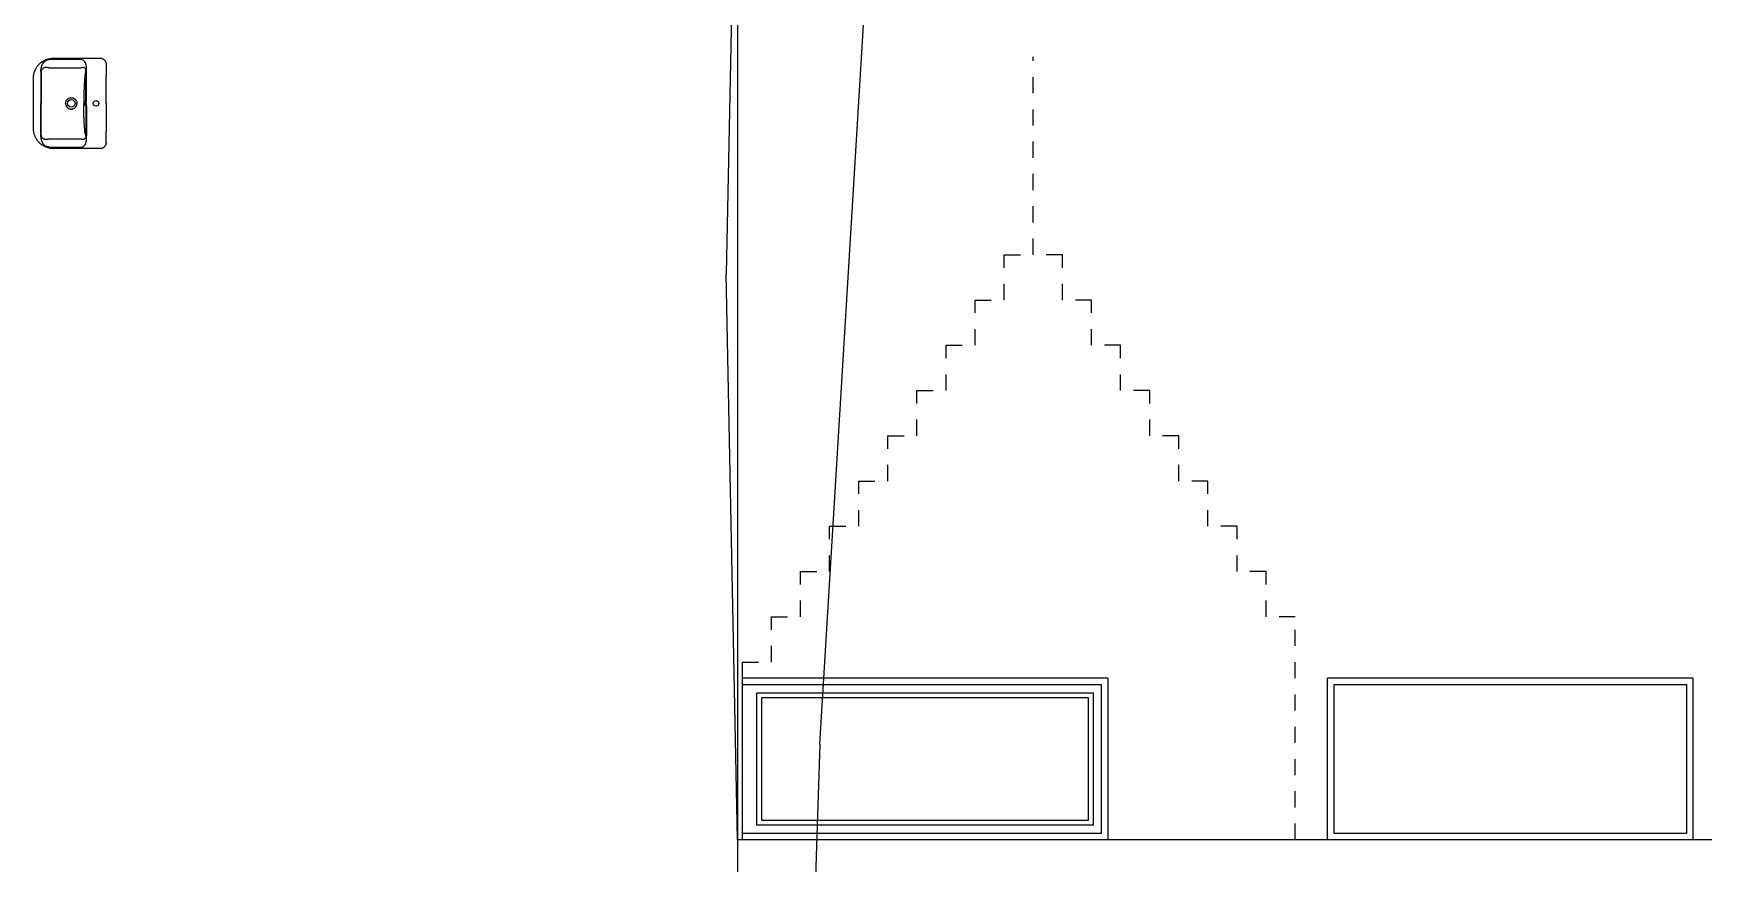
# Model space of a CAD drawing. Header units: millimetres. Extents: x 1778 to 2471, y 1406 to 1876.
# Drawn here: x 1854.69 to 1865.02, y 1680.18 to 1685.31 of the extents above; entities that cross this region are included whole.
import ezdxf

# ---------------------------------------------------------------- set-up
doc = ezdxf.new("R2010")
doc.units = ezdxf.units.MM
doc.linetypes.add('DASHED', pattern=[19.05, 12.7, -6.35])
for name, color, linetype in [('ARQ_CONSTRUIR_CORTE', 10, 'Continuous'), ('ARQ_CONSTRUIR_VISTA', 30, 'Continuous'), ('ARQ_CONTRUIR_VAOS', 40, 'Continuous'), ('ARQ_DEMOLIR_CORTE', 2, 'Continuous'), ('ARQ_EXISNTENTE_VISTA', 9, 'Continuous')]:
    doc.layers.add(name, color=color, linetype=linetype)

msp = doc.modelspace()

# ---------------------------------------------------------------- linework, layer by layer
at = {"layer": 'ARQ_CONSTRUIR_CORTE'}
for p, q in [((1859.046, 1687.326), (1858.976, 1683.826)), ((1859.046, 1680.326), (1858.976, 1683.826)), ((1859.046, 1680.326), (1859.046, 1679.416))]:
    msp.add_line(p, q, dxfattribs=at)
at = {"layer": 'ARQ_CONSTRUIR_VISTA'}
for p, q in [((1859.046, 1687.326), (1859.046, 1680.324)), ((1855.14, 1685.124), (1855.14, 1685.053)), ((1855.14, 1684.637), (1855.14, 1684.708)), ((1861.336, 1681.324), (1859.076, 1681.324)), ((1859.076, 1680.324), (1859.076, 1681.324)), ((1861.336, 1681.324), (1861.336, 1680.324)), ((1864.956, 1681.324), (1862.696, 1681.324)), ((1862.696, 1680.324), (1862.696, 1681.324)), ((1864.956, 1681.324), (1864.956, 1680.324)), ((1859.536, 1680.324), (1859.046, 1680.324))]:
    msp.add_line(p, q, dxfattribs=at)
at = {"layer": 'ARQ_CONSTRUIR_VISTA', "linetype": 'DASHED', "ltscale": 0.005}
for p, q in [((1860.876, 1683.944), (1860.876, 1685.168)), ((1860.696, 1683.664), (1860.696, 1683.944)), ((1860.696, 1683.944), (1860.876, 1683.944)), ((1861.056, 1683.944), (1860.876, 1683.944)), ((1861.056, 1683.664), (1861.056, 1683.944)), ((1860.516, 1683.384), (1860.516, 1683.664)), ((1860.516, 1683.664), (1860.696, 1683.664)), ((1861.236, 1683.664), (1861.056, 1683.664)), ((1861.236, 1683.384), (1861.236, 1683.664)), ((1860.336, 1683.104), (1860.336, 1683.384)), ((1860.336, 1683.384), (1860.516, 1683.384)), ((1861.416, 1683.384), (1861.236, 1683.384)), ((1861.416, 1683.104), (1861.416, 1683.384)), ((1860.156, 1682.824), (1860.156, 1683.104)), ((1860.156, 1683.104), (1860.336, 1683.104)), ((1861.596, 1683.104), (1861.416, 1683.104)), ((1861.596, 1682.824), (1861.596, 1683.104)), ((1859.976, 1682.544), (1859.976, 1682.824)), ((1859.976, 1682.824), (1860.156, 1682.824)), ((1861.776, 1682.824), (1861.596, 1682.824)), ((1861.776, 1682.544), (1861.776, 1682.824)), ((1859.796, 1682.264), (1859.796, 1682.544)), ((1859.796, 1682.544), (1859.976, 1682.544)), ((1861.956, 1682.544), (1861.776, 1682.544)), ((1861.956, 1682.264), (1861.956, 1682.544)), ((1859.616, 1681.984), (1859.616, 1682.264)), ((1859.616, 1682.264), (1859.796, 1682.264)), ((1862.136, 1682.264), (1861.956, 1682.264)), ((1862.136, 1681.984), (1862.136, 1682.264)), ((1859.436, 1681.704), (1859.436, 1681.984)), ((1859.436, 1681.984), (1859.616, 1681.984)), ((1862.316, 1681.984), (1862.136, 1681.984)), ((1862.316, 1681.704), (1862.316, 1681.984)), ((1859.256, 1681.424), (1859.256, 1681.704)), ((1859.256, 1681.704), (1859.436, 1681.704)), ((1862.496, 1681.704), (1862.316, 1681.704)), ((1862.496, 1680.324), (1862.496, 1681.704)), ((1859.076, 1680.324), (1859.076, 1681.424)), ((1859.076, 1681.424), (1859.256, 1681.424))]:
    msp.add_line(p, q, dxfattribs=at)
at = {"layer": 'ARQ_CONSTRUIR_VISTA', "flags": 128}
msp.add_lwpolyline([(1855.009, 1684.881), (1855.009, 1684.883), (1855.009, 1684.885), (1855.009, 1684.887), (1855.01, 1684.889), (1855.01, 1684.891), (1855.01, 1684.892), (1855.01, 1684.893), (1855.011, 1684.894), (1855.011, 1684.894), (1855.011, 1684.894), (1855.011, 1684.894), (1855.012, 1684.893), (1855.012, 1684.892), (1855.012, 1684.891), (1855.013, 1684.889), (1855.013, 1684.887), (1855.013, 1684.885), (1855.013, 1684.883), (1855.013, 1684.881), (1855.013, 1684.879), (1855.013, 1684.876), (1855.013, 1684.874), (1855.013, 1684.872), (1855.012, 1684.871), (1855.012, 1684.869), (1855.012, 1684.868), (1855.011, 1684.868), (1855.011, 1684.867), (1855.011, 1684.867), (1855.011, 1684.868), (1855.01, 1684.868), (1855.01, 1684.869), (1855.01, 1684.871), (1855.01, 1684.872), (1855.009, 1684.874), (1855.009, 1684.876), (1855.009, 1684.879), (1855.009, 1684.881)], dxfattribs=at)
at = {"layer": 'ARQ_CONSTRUIR_VISTA'}
for centre, radius in [((1854.925, 1684.881), 0.023), ((1854.925, 1684.881), 0.023), ((1855.078, 1684.881), 0.0175)]:
    msp.add_circle(centre, radius, dxfattribs=at)
for points, knots in [([(1854.691, 1685.037), (1854.691, 1685.039), (1854.691, 1685.042), (1854.691, 1685.048), (1854.692, 1685.054), (1854.693, 1685.06), (1854.694, 1685.066), (1854.696, 1685.072), (1854.698, 1685.078), (1854.7, 1685.084), (1854.703, 1685.09), (1854.706, 1685.095), (1854.709, 1685.101), (1854.712, 1685.106), (1854.716, 1685.111), (1854.72, 1685.116), (1854.724, 1685.121), (1854.729, 1685.125), (1854.733, 1685.129), (1854.738, 1685.133), (1854.743, 1685.137), (1854.748, 1685.141), (1854.754, 1685.144), (1854.759, 1685.147), (1854.764, 1685.149), (1854.767, 1685.15), (1854.768, 1685.151)], [0, 0, 0, 0, 0.034784, 0.07549, 0.118311, 0.161074, 0.203918, 0.246977, 0.290134, 0.332666, 0.37548, 0.418516, 0.461711, 0.504997, 0.548291, 0.591503, 0.634561, 0.677399, 0.71994, 0.762461, 0.805352, 0.84836, 0.891459, 0.934617, 0.977803, 1, 1, 1, 1]), ([(1854.77, 1685.146), (1854.768, 1685.145), (1854.766, 1685.144), (1854.762, 1685.141), (1854.76, 1685.14), (1854.758, 1685.138), (1854.757, 1685.137), (1854.755, 1685.136), (1854.754, 1685.134), (1854.752, 1685.132), (1854.751, 1685.131), (1854.75, 1685.13), (1854.747, 1685.126), (1854.745, 1685.122), (1854.743, 1685.117), (1854.742, 1685.115), (1854.741, 1685.113), (1854.741, 1685.112), (1854.74, 1685.11), (1854.74, 1685.11), (1854.739, 1685.107), (1854.739, 1685.105), (1854.738, 1685.102), (1854.737, 1685.099), (1854.737, 1685.096), (1854.736, 1685.094), (1854.736, 1685.093), (1854.736, 1685.092), (1854.736, 1685.092), (1854.736, 1685.091), (1854.736, 1685.091), (1854.736, 1685.089), (1854.736, 1685.087), (1854.735, 1685.085), (1854.735, 1685.083), (1854.735, 1685.079), (1854.736, 1685.076), (1854.736, 1685.073)], [0, 0, 0, 0, 0.0625, 0.0625, 0.125, 0.125, 0.15625, 0.15625, 0.1875, 0.21875, 0.21875, 0.25, 0.25, 0.375, 0.375, 0.4375, 0.4375, 0.46875, 0.46875, 0.5, 0.5, 0.5625, 0.5625, 0.625, 0.6875, 0.6875, 0.71875, 0.71875, 0.734375, 0.734375, 0.75, 0.75, 0.8125, 0.8125, 0.875, 0.875, 1, 1, 1, 1]), ([(1854.739, 1685.073), (1854.739, 1685.077), (1854.74, 1685.08), (1854.741, 1685.084), (1854.741, 1685.086), (1854.742, 1685.088), (1854.742, 1685.089), (1854.743, 1685.09), (1854.743, 1685.091), (1854.745, 1685.094), (1854.747, 1685.096), (1854.751, 1685.099), (1854.752, 1685.1), (1854.755, 1685.101), (1854.756, 1685.102), (1854.76, 1685.103), (1854.763, 1685.104), (1854.768, 1685.104), (1854.77, 1685.104), (1854.773, 1685.104), (1854.774, 1685.104), (1854.779, 1685.104), (1854.782, 1685.103), (1854.785, 1685.103), (1854.785, 1685.103), (1854.785, 1685.103), (1854.785, 1685.103), (1854.785, 1685.102), (1854.785, 1685.102), (1854.786, 1685.102), (1854.786, 1685.102), (1854.787, 1685.102), (1854.787, 1685.102), (1854.788, 1685.102), (1854.789, 1685.102), (1854.79, 1685.101)], [0, 0, 0, 0, 0.125, 0.125, 0.1875, 0.1875, 0.21875, 0.21875, 0.25, 0.25, 0.375, 0.375, 0.4375, 0.4375, 0.5, 0.5, 0.625, 0.625, 0.6875, 0.6875, 0.75, 0.75, 0.875, 0.875, 0.882812, 0.882812, 0.886719, 0.886719, 0.890625, 0.890625, 0.90625, 0.90625, 0.9375, 0.9375, 1, 1, 1, 1]), ([(1854.768, 1685.151), (1854.769, 1685.151), (1854.773, 1685.153), (1854.779, 1685.155), (1854.784, 1685.156), (1854.787, 1685.157), (1854.788, 1685.157)], [0, 0, 0, 0, 0.249083, 0.547606, 0.84603, 1, 1, 1, 1]), ([(1854.789, 1685.152), (1854.789, 1685.152), (1854.786, 1685.151), (1854.779, 1685.15), (1854.773, 1685.147), (1854.77, 1685.146)], [0, 0, 0, 0, 0.000003, 0.498653, 1, 1, 1, 1]), ([(1854.788, 1685.157), (1854.79, 1685.157), (1854.794, 1685.158), (1854.8, 1685.159), (1854.806, 1685.16), (1854.81, 1685.16), (1854.813, 1685.16), (1854.813, 1685.16)], [0, 0, 0, 0, 0.2372679, 0.4844806, 0.7319365, 0.9790943, 1, 1, 1, 1]), ([(1854.984, 1685.152), (1854.976, 1685.152), (1854.968, 1685.152), (1854.952, 1685.152), (1854.944, 1685.152), (1854.919, 1685.152), (1854.903, 1685.152), (1854.871, 1685.152), (1854.855, 1685.152), (1854.822, 1685.152), (1854.806, 1685.152), (1854.79, 1685.152)], [0, 0, 0, 0, 0.125, 0.125, 0.25, 0.25, 0.5, 0.5, 0.75, 0.75, 1, 1, 1, 1]), ([(1854.79, 1685.101), (1854.806, 1685.101), (1854.822, 1685.101), (1854.855, 1685.101), (1854.871, 1685.101), (1854.903, 1685.101), (1854.919, 1685.101), (1854.944, 1685.101), (1854.952, 1685.101), (1854.962, 1685.101), (1854.964, 1685.101), (1854.968, 1685.101), (1854.97, 1685.101), (1854.976, 1685.101), (1854.98, 1685.101), (1854.984, 1685.101)], [0, 0, 0, 0, 0.25, 0.25, 0.5, 0.5, 0.75, 0.75, 0.875, 0.875, 0.90625, 0.90625, 0.9375, 0.9375, 1, 1, 1, 1]), ([(1854.813, 1685.16), (1854.815, 1685.16), (1854.82, 1685.16), (1854.828, 1685.16), (1854.84, 1685.16), (1854.903, 1685.16), (1854.992, 1685.16), (1855.074, 1685.161), (1855.103, 1685.161)], [0, 0, 0, 0, 0.020654, 0.049236, 0.089572, 0.144649, 0.701572, 1, 1, 1, 1]), ([(1855.019, 1685.082), (1855.019, 1685.087), (1855.02, 1685.092), (1855.019, 1685.1), (1855.019, 1685.102), (1855.019, 1685.108), (1855.019, 1685.111), (1855.017, 1685.117), (1855.016, 1685.121), (1855.014, 1685.129), (1855.012, 1685.133), (1855.007, 1685.141), (1855.003, 1685.145), (1854.994, 1685.151), (1854.989, 1685.152), (1854.984, 1685.152)], [0, 0, 0, 0, 0.25, 0.25, 0.375, 0.375, 0.5, 0.5, 0.625, 0.625, 0.75, 0.75, 0.875, 0.875, 1, 1, 1, 1]), ([(1854.984, 1685.101), (1854.986, 1685.101), (1854.987, 1685.102), (1854.991, 1685.103), (1854.993, 1685.104), (1854.996, 1685.104), (1854.998, 1685.105), (1855.002, 1685.105), (1855.004, 1685.104), (1855.006, 1685.102), (1855.008, 1685.101), (1855.01, 1685.098), (1855.011, 1685.097), (1855.014, 1685.091), (1855.014, 1685.087), (1855.014, 1685.082)], [0, 0, 0, 0, 0.125, 0.125, 0.25, 0.25, 0.375, 0.375, 0.5, 0.5, 0.625, 0.625, 0.75, 0.75, 1, 1, 1, 1]), ([(1855.014, 1685.082), (1855.013, 1685.077), (1855.012, 1685.07), (1855.01, 1685.057), (1855.009, 1685.05), (1855.008, 1685.035), (1855.007, 1685.027), (1855.006, 1685.017), (1855.006, 1685.015), (1855.006, 1685.01), (1855.006, 1685.008), (1855.005, 1685.005), (1855.005, 1685.004), (1855.005, 1685.002), (1855.005, 1685), (1855.005, 1684.997), (1855.005, 1684.995), (1855.004, 1684.984), (1855.004, 1684.974), (1855.003, 1684.956), (1855.003, 1684.947), (1855.003, 1684.935), (1855.003, 1684.933), (1855.003, 1684.928), (1855.003, 1684.926), (1855.003, 1684.921), (1855.003, 1684.919), (1855.003, 1684.914), (1855.003, 1684.911), (1855.003, 1684.9), (1855.003, 1684.89), (1855.003, 1684.881)], [0, 0, 0, 0, 0.125, 0.125, 0.25, 0.25, 0.375, 0.375, 0.40625, 0.40625, 0.4375, 0.4375, 0.453125, 0.453125, 0.46875, 0.46875, 0.5, 0.5, 0.625, 0.625, 0.75, 0.75, 0.78125, 0.78125, 0.8125, 0.8125, 0.84375, 0.84375, 0.875, 0.875, 1, 1, 1, 1]), ([(1855.103, 1685.161), (1855.105, 1685.161), (1855.108, 1685.16), (1855.112, 1685.16), (1855.115, 1685.159), (1855.119, 1685.157), (1855.122, 1685.155), (1855.125, 1685.153), (1855.128, 1685.151), (1855.131, 1685.149), (1855.133, 1685.145), (1855.135, 1685.142), (1855.137, 1685.138), (1855.139, 1685.134), (1855.14, 1685.129), (1855.14, 1685.126), (1855.14, 1685.124)], [0, 0, 0, 0, 0.0775927, 0.1497652, 0.217793, 0.2804244, 0.3540589, 0.4178417, 0.4732948, 0.5348279, 0.6061308, 0.6878137, 0.7572097, 0.832737, 0.9130701, 1, 1, 1, 1]), ([(1854.691, 1684.881), (1854.691, 1684.884), (1854.691, 1684.891), (1854.691, 1684.902), (1854.691, 1684.915), (1854.691, 1684.929), (1854.691, 1684.942), (1854.691, 1684.954), (1854.691, 1684.964), (1854.691, 1684.975), (1854.691, 1684.987), (1854.691, 1684.999), (1854.691, 1685.011), (1854.691, 1685.024), (1854.691, 1685.032), (1854.691, 1685.037)], [0, 0, 0, 0, 0.060635, 0.134813, 0.216535, 0.305802, 0.402613, 0.466951, 0.534233, 0.604462, 0.677638, 0.75376, 0.832828, 0.914842, 1, 1, 1, 1]), ([(1854.739, 1685.073), (1854.739, 1685.037), (1854.739, 1684.973), (1854.739, 1684.909), (1854.739, 1684.881)], [0, 0, 0, 0, 0.56, 1, 1, 1, 1]), ([(1854.691, 1684.725), (1854.691, 1684.73), (1854.691, 1684.739), (1854.691, 1684.754), (1854.691, 1684.768), (1854.691, 1684.781), (1854.691, 1684.795), (1854.691, 1684.812), (1854.691, 1684.833), (1854.691, 1684.858), (1854.691, 1684.873), (1854.691, 1684.881)], [0, 0, 0, 0, 0.093615, 0.185288, 0.275215, 0.363397, 0.449833, 0.534523, 0.698668, 0.855827, 1, 1, 1, 1]), ([(1854.739, 1684.688), (1854.739, 1684.724), (1854.739, 1684.788), (1854.739, 1684.853), (1854.739, 1684.881)], [0, 0, 0, 0, 0.56, 1, 1, 1, 1]), ([(1854.89, 1684.881), (1854.89, 1684.883), (1854.89, 1684.885), (1854.891, 1684.889), (1854.891, 1684.89), (1854.892, 1684.892), (1854.892, 1684.893), (1854.893, 1684.896), (1854.895, 1684.898), (1854.896, 1684.901), (1854.896, 1684.901), (1854.897, 1684.902), (1854.898, 1684.903), (1854.899, 1684.904), (1854.899, 1684.905), (1854.901, 1684.906), (1854.902, 1684.907), (1854.903, 1684.908), (1854.904, 1684.909), (1854.905, 1684.909), (1854.905, 1684.91), (1854.907, 1684.911), (1854.909, 1684.912), (1854.913, 1684.914), (1854.914, 1684.914), (1854.915, 1684.915), (1854.916, 1684.915), (1854.917, 1684.915), (1854.918, 1684.915), (1854.92, 1684.916), (1854.923, 1684.916), (1854.926, 1684.916), (1854.926, 1684.916), (1854.927, 1684.916), (1854.928, 1684.916), (1854.93, 1684.916), (1854.931, 1684.915), (1854.934, 1684.915), (1854.936, 1684.914), (1854.939, 1684.913), (1854.939, 1684.913), (1854.941, 1684.912), (1854.941, 1684.912), (1854.943, 1684.911), (1854.944, 1684.911), (1854.945, 1684.909), (1854.946, 1684.909), (1854.948, 1684.907), (1854.949, 1684.906), (1854.951, 1684.904), (1854.953, 1684.902), (1854.955, 1684.899), (1854.955, 1684.898), (1854.956, 1684.896), (1854.957, 1684.895), (1854.958, 1684.892), (1854.959, 1684.89), (1854.96, 1684.887), (1854.96, 1684.885), (1854.96, 1684.883), (1854.96, 1684.882), (1854.96, 1684.881)], [0, 0, 0, 0, 0.0625, 0.0625, 0.09375, 0.09375, 0.125, 0.125, 0.1875, 0.1875, 0.203125, 0.203125, 0.21875, 0.21875, 0.25, 0.25, 0.28125, 0.28125, 0.296875, 0.296875, 0.3125, 0.3125, 0.375, 0.375, 0.40625, 0.40625, 0.421875, 0.421875, 0.4375, 0.4375, 0.5, 0.5, 0.515625, 0.515625, 0.53125, 0.53125, 0.5625, 0.5625, 0.625, 0.625, 0.640625, 0.640625, 0.65625, 0.65625, 0.6875, 0.6875, 0.71875, 0.71875, 0.75, 0.75, 0.8125, 0.8125, 0.84375, 0.84375, 0.875, 0.875, 0.9375, 0.9375, 0.96875, 0.96875, 1, 1, 1, 1]), ([(1854.89, 1684.881), (1854.89, 1684.878), (1854.89, 1684.876), (1854.891, 1684.873), (1854.891, 1684.872), (1854.892, 1684.869), (1854.892, 1684.868), (1854.893, 1684.865), (1854.895, 1684.863), (1854.896, 1684.861), (1854.896, 1684.86), (1854.897, 1684.859), (1854.898, 1684.859), (1854.899, 1684.858), (1854.899, 1684.857), (1854.901, 1684.855), (1854.902, 1684.854), (1854.903, 1684.853), (1854.904, 1684.853), (1854.905, 1684.852), (1854.905, 1684.852), (1854.907, 1684.85), (1854.909, 1684.849), (1854.913, 1684.848), (1854.914, 1684.848), (1854.915, 1684.847), (1854.916, 1684.847), (1854.917, 1684.847), (1854.918, 1684.846), (1854.92, 1684.846), (1854.923, 1684.846), (1854.926, 1684.846), (1854.926, 1684.846), (1854.927, 1684.846), (1854.928, 1684.846), (1854.93, 1684.846), (1854.931, 1684.846), (1854.934, 1684.847), (1854.936, 1684.847), (1854.939, 1684.849), (1854.939, 1684.849), (1854.941, 1684.849), (1854.941, 1684.85), (1854.943, 1684.85), (1854.944, 1684.851), (1854.945, 1684.852), (1854.946, 1684.853), (1854.948, 1684.854), (1854.949, 1684.855), (1854.951, 1684.858), (1854.953, 1684.859), (1854.955, 1684.862), (1854.955, 1684.863), (1854.956, 1684.865), (1854.957, 1684.866), (1854.958, 1684.869), (1854.959, 1684.872), (1854.96, 1684.875), (1854.96, 1684.876), (1854.96, 1684.878), (1854.96, 1684.88), (1854.96, 1684.881)], [0, 0, 0, 0, 0.0625, 0.0625, 0.09375, 0.09375, 0.125, 0.125, 0.1875, 0.1875, 0.203125, 0.203125, 0.21875, 0.21875, 0.25, 0.25, 0.28125, 0.28125, 0.296875, 0.296875, 0.3125, 0.3125, 0.375, 0.375, 0.40625, 0.40625, 0.421875, 0.421875, 0.4375, 0.4375, 0.5, 0.5, 0.515625, 0.515625, 0.53125, 0.53125, 0.5625, 0.5625, 0.625, 0.625, 0.640625, 0.640625, 0.65625, 0.65625, 0.6875, 0.6875, 0.71875, 0.71875, 0.75, 0.75, 0.8125, 0.8125, 0.84375, 0.84375, 0.875, 0.875, 0.9375, 0.9375, 0.96875, 0.96875, 1, 1, 1, 1]), ([(1855.014, 1684.679), (1855.013, 1684.685), (1855.012, 1684.691), (1855.01, 1684.704), (1855.009, 1684.711), (1855.008, 1684.726), (1855.007, 1684.734), (1855.006, 1684.745), (1855.006, 1684.747), (1855.006, 1684.751), (1855.006, 1684.753), (1855.005, 1684.757), (1855.005, 1684.758), (1855.005, 1684.76), (1855.005, 1684.761), (1855.005, 1684.764), (1855.005, 1684.767), (1855.004, 1684.778), (1855.004, 1684.787), (1855.003, 1684.805), (1855.003, 1684.815), (1855.003, 1684.826), (1855.003, 1684.829), (1855.003, 1684.834), (1855.003, 1684.836), (1855.003, 1684.841), (1855.003, 1684.843), (1855.003, 1684.848), (1855.003, 1684.85), (1855.003, 1684.862), (1855.003, 1684.871), (1855.003, 1684.881)], [0, 0, 0, 0, 0.125, 0.125, 0.25, 0.25, 0.375, 0.375, 0.40625, 0.40625, 0.4375, 0.4375, 0.453125, 0.453125, 0.46875, 0.46875, 0.5, 0.5, 0.625, 0.625, 0.75, 0.75, 0.78125, 0.78125, 0.8125, 0.8125, 0.84375, 0.84375, 0.875, 0.875, 1, 1, 1, 1]), ([(1854.768, 1684.611), (1854.768, 1684.611), (1854.766, 1684.612), (1854.762, 1684.613), (1854.756, 1684.616), (1854.751, 1684.619), (1854.745, 1684.623), (1854.74, 1684.626), (1854.735, 1684.63), (1854.731, 1684.634), (1854.726, 1684.639), (1854.722, 1684.643), (1854.718, 1684.648), (1854.714, 1684.653), (1854.711, 1684.658), (1854.707, 1684.664), (1854.704, 1684.669), (1854.702, 1684.675), (1854.699, 1684.681), (1854.697, 1684.687), (1854.695, 1684.692), (1854.694, 1684.698), (1854.693, 1684.705), (1854.692, 1684.711), (1854.691, 1684.717), (1854.691, 1684.722), (1854.691, 1684.724), (1854.691, 1684.725)], [0, 0, 0, 0, 0.00141, 0.044348, 0.087364, 0.130432, 0.173519, 0.21659, 0.259614, 0.302562, 0.345448, 0.387974, 0.430764, 0.473798, 0.517011, 0.560331, 0.60368, 0.646963, 0.690111, 0.73306, 0.775708, 0.818154, 0.861104, 0.903964, 0.946885, 0.989882, 1, 1, 1, 1]), ([(1854.736, 1684.688), (1854.736, 1684.688), (1854.736, 1684.687), (1854.736, 1684.686), (1854.736, 1684.685), (1854.736, 1684.683), (1854.735, 1684.681), (1854.735, 1684.679), (1854.735, 1684.678), (1854.736, 1684.676), (1854.736, 1684.674), (1854.736, 1684.673), (1854.736, 1684.671), (1854.736, 1684.67), (1854.736, 1684.668), (1854.736, 1684.667), (1854.737, 1684.666), (1854.737, 1684.666), (1854.737, 1684.665), (1854.737, 1684.664), (1854.737, 1684.664), (1854.737, 1684.663), (1854.737, 1684.663), (1854.737, 1684.663), (1854.737, 1684.662), (1854.737, 1684.662), (1854.737, 1684.662), (1854.738, 1684.662), (1854.738, 1684.661), (1854.738, 1684.661), (1854.738, 1684.661), (1854.738, 1684.661), (1854.738, 1684.66), (1854.738, 1684.66), (1854.738, 1684.659), (1854.738, 1684.658), (1854.738, 1684.658), (1854.738, 1684.657), (1854.739, 1684.657), (1854.739, 1684.656), (1854.739, 1684.656), (1854.739, 1684.654), (1854.74, 1684.651), (1854.742, 1684.647), (1854.743, 1684.643), (1854.745, 1684.639), (1854.747, 1684.636), (1854.749, 1684.633), (1854.751, 1684.63), (1854.753, 1684.628), (1854.755, 1684.626), (1854.757, 1684.624), (1854.759, 1684.622), (1854.761, 1684.621), (1854.763, 1684.619), (1854.765, 1684.618), (1854.766, 1684.618), (1854.767, 1684.617), (1854.768, 1684.616), (1854.769, 1684.616), (1854.77, 1684.615)], [0, 0, 0, 0, 0.010315, 0.024058, 0.041228, 0.061826, 0.086198, 0.10686, 0.123815, 0.144471, 0.164226, 0.183088, 0.201068, 0.218177, 0.234429, 0.249842, 0.258553, 0.266671, 0.274197, 0.28113, 0.287471, 0.293218, 0.298373, 0.302936, 0.306905, 0.310282, 0.313066, 0.315258, 0.316856, 0.317862, 0.318276, 0.325469, 0.332523, 0.339437, 0.346212, 0.352846, 0.359342, 0.365697, 0.371914, 0.377992, 0.38393, 0.38973, 0.444316, 0.496737, 0.547209, 0.592265, 0.636902, 0.681297, 0.725632, 0.758331, 0.790655, 0.822664, 0.854422, 0.885996, 0.917451, 0.934108, 0.950682, 0.967182, 0.983618, 1, 1, 1, 1]), ([(1854.79, 1684.66), (1854.79, 1684.66), (1854.79, 1684.66), (1854.789, 1684.66), (1854.789, 1684.66), (1854.789, 1684.66), (1854.788, 1684.66), (1854.788, 1684.66), (1854.788, 1684.66), (1854.787, 1684.66), (1854.787, 1684.659), (1854.786, 1684.659), (1854.786, 1684.659), (1854.785, 1684.659), (1854.785, 1684.659), (1854.785, 1684.659), (1854.784, 1684.659), (1854.784, 1684.659), (1854.783, 1684.659), (1854.783, 1684.659), (1854.782, 1684.658), (1854.781, 1684.658), (1854.781, 1684.658), (1854.78, 1684.658), (1854.779, 1684.658), (1854.778, 1684.658), (1854.777, 1684.658), (1854.777, 1684.658), (1854.775, 1684.657), (1854.773, 1684.657), (1854.771, 1684.657), (1854.769, 1684.657), (1854.768, 1684.657), (1854.766, 1684.657), (1854.765, 1684.657), (1854.764, 1684.658), (1854.762, 1684.658), (1854.761, 1684.658), (1854.76, 1684.658), (1854.759, 1684.659), (1854.757, 1684.659), (1854.756, 1684.66), (1854.754, 1684.66), (1854.753, 1684.661), (1854.751, 1684.662), (1854.75, 1684.663), (1854.749, 1684.664), (1854.748, 1684.665), (1854.746, 1684.666), (1854.745, 1684.668), (1854.745, 1684.669), (1854.744, 1684.67), (1854.744, 1684.671), (1854.743, 1684.671), (1854.743, 1684.672), (1854.743, 1684.672), (1854.743, 1684.673), (1854.742, 1684.673), (1854.742, 1684.674), (1854.742, 1684.674), (1854.742, 1684.675), (1854.742, 1684.675), (1854.741, 1684.676), (1854.741, 1684.676), (1854.741, 1684.676), (1854.741, 1684.677), (1854.741, 1684.677), (1854.741, 1684.678), (1854.74, 1684.678), (1854.74, 1684.679), (1854.74, 1684.68), (1854.74, 1684.681), (1854.74, 1684.682), (1854.739, 1684.683), (1854.739, 1684.684), (1854.739, 1684.685), (1854.739, 1684.686), (1854.739, 1684.687), (1854.739, 1684.688), (1854.739, 1684.688)], [0, 0, 0, 0, 0.0041665, 0.0084384, 0.0128186, 0.0173096, 0.0219138, 0.0266333, 0.0314702, 0.0364263, 0.0461577, 0.0564898, 0.0606376, 0.064902, 0.0698701, 0.0751389, 0.0807154, 0.0882677, 0.0964334, 0.1052157, 0.1146181, 0.1246441, 0.1352975, 0.146582, 0.1585015, 0.1710601, 0.1842618, 0.1981106, 0.2126106, 0.2473706, 0.2784011, 0.3056364, 0.3290236, 0.348522, 0.3701138, 0.3909706, 0.4110906, 0.430473, 0.4491182, 0.4670281, 0.4842059, 0.5116131, 0.5380821, 0.563651, 0.5883633, 0.6122683, 0.6354216, 0.6578851, 0.6797275, 0.7010241, 0.7218564, 0.7423116, 0.7505221, 0.7585848, 0.7665002, 0.7742688, 0.7818914, 0.7893686, 0.7967012, 0.80389, 0.810936, 0.81784, 0.8246031, 0.8312263, 0.8377106, 0.8440574, 0.8502677, 0.8563428, 0.8622841, 0.8680929, 0.8838916, 0.899368, 0.9145365, 0.9294124, 0.9440118, 0.958352, 0.9724509, 0.9863271, 1, 1, 1, 1]), ([(1855.014, 1684.679), (1855.014, 1684.679), (1855.014, 1684.679), (1855.014, 1684.678), (1855.014, 1684.678), (1855.014, 1684.677), (1855.014, 1684.677), (1855.014, 1684.676), (1855.014, 1684.676), (1855.014, 1684.675), (1855.014, 1684.675), (1855.014, 1684.674), (1855.014, 1684.674), (1855.014, 1684.673), (1855.014, 1684.673), (1855.014, 1684.672), (1855.014, 1684.672), (1855.014, 1684.671), (1855.013, 1684.671), (1855.013, 1684.67), (1855.013, 1684.669), (1855.013, 1684.669), (1855.013, 1684.668), (1855.012, 1684.667), (1855.012, 1684.667), (1855.012, 1684.666), (1855.012, 1684.666), (1855.012, 1684.666), (1855.012, 1684.665), (1855.011, 1684.665), (1855.011, 1684.665), (1855.011, 1684.665), (1855.011, 1684.664), (1855.011, 1684.664), (1855.01, 1684.664), (1855.01, 1684.663), (1855.01, 1684.663), (1855.01, 1684.663), (1855.009, 1684.662), (1855.009, 1684.662), (1855.009, 1684.662), (1855.008, 1684.661), (1855.007, 1684.66), (1855.007, 1684.66), (1855.006, 1684.66), (1855.006, 1684.659), (1855.006, 1684.659), (1855.005, 1684.659), (1855.005, 1684.659), (1855.005, 1684.658), (1855.005, 1684.658), (1855.004, 1684.658), (1855.004, 1684.658), (1855.004, 1684.658), (1855.004, 1684.658), (1855.003, 1684.658), (1855.003, 1684.658), (1855.003, 1684.657), (1855.003, 1684.657), (1855.002, 1684.657), (1855.002, 1684.657), (1855.002, 1684.657), (1855.002, 1684.657), (1855.001, 1684.657), (1855.001, 1684.657), (1855.001, 1684.657), (1855, 1684.657), (1855, 1684.657), (1854.999, 1684.657), (1854.998, 1684.657), (1854.996, 1684.657), (1854.995, 1684.658), (1854.994, 1684.658), (1854.993, 1684.658), (1854.992, 1684.658), (1854.991, 1684.658), (1854.991, 1684.659), (1854.99, 1684.659), (1854.99, 1684.659), (1854.989, 1684.659), (1854.988, 1684.659), (1854.988, 1684.659), (1854.987, 1684.66), (1854.987, 1684.66), (1854.986, 1684.66), (1854.986, 1684.66), (1854.985, 1684.66), (1854.984, 1684.66), (1854.984, 1684.66), (1854.984, 1684.66)], [0, 0, 0, 0, 0.0088284, 0.0177786, 0.0268542, 0.0360587, 0.0453957, 0.0548684, 0.0644799, 0.0742333, 0.0841313, 0.0941767, 0.1043722, 0.1147201, 0.125223, 0.1351708, 0.1460051, 0.1577286, 0.170344, 0.1838536, 0.1982594, 0.2135634, 0.2297676, 0.2468736, 0.2528927, 0.2590854, 0.2654627, 0.2720345, 0.2788099, 0.2857973, 0.2930042, 0.3004376, 0.3081039, 0.3160088, 0.3241577, 0.3325554, 0.3412065, 0.3501149, 0.3592846, 0.3687189, 0.3790296, 0.3990232, 0.4286975, 0.4401306, 0.4508091, 0.4607344, 0.4699083, 0.4783327, 0.4860107, 0.4910906, 0.496285, 0.501606, 0.5070645, 0.512671, 0.5184351, 0.5243658, 0.5304711, 0.5367588, 0.5432357, 0.5499083, 0.5567825, 0.5638639, 0.5711574, 0.5786677, 0.5863991, 0.5943557, 0.6025411, 0.6109587, 0.6381668, 0.6711394, 0.7099407, 0.7546192, 0.7769098, 0.7976788, 0.816924, 0.8346437, 0.850837, 0.8655035, 0.878644, 0.8902603, 0.9053176, 0.9196131, 0.9331608, 0.9459782, 0.9580857, 0.9695085, 0.9802765, 0.9904259, 1, 1, 1, 1]), ([(1854.984, 1684.609), (1854.984, 1684.609), (1854.985, 1684.609), (1854.985, 1684.609), (1854.986, 1684.609), (1854.986, 1684.609), (1854.987, 1684.609), (1854.987, 1684.61), (1854.988, 1684.61), (1854.988, 1684.61), (1854.989, 1684.61), (1854.989, 1684.61), (1854.99, 1684.61), (1854.99, 1684.61), (1854.991, 1684.61), (1854.991, 1684.61), (1854.992, 1684.611), (1854.994, 1684.611), (1854.995, 1684.612), (1854.997, 1684.613), (1854.999, 1684.614), (1855.002, 1684.616), (1855.005, 1684.618), (1855.007, 1684.621), (1855.009, 1684.624), (1855.011, 1684.627), (1855.013, 1684.63), (1855.014, 1684.633), (1855.015, 1684.636), (1855.016, 1684.639), (1855.016, 1684.641), (1855.017, 1684.643), (1855.017, 1684.644), (1855.017, 1684.645), (1855.018, 1684.646), (1855.018, 1684.646), (1855.018, 1684.647), (1855.018, 1684.647), (1855.018, 1684.648), (1855.018, 1684.648), (1855.019, 1684.649), (1855.019, 1684.649), (1855.019, 1684.65), (1855.019, 1684.65), (1855.019, 1684.65), (1855.019, 1684.651), (1855.019, 1684.651), (1855.019, 1684.652), (1855.019, 1684.652), (1855.019, 1684.653), (1855.019, 1684.653), (1855.019, 1684.654), (1855.019, 1684.654), (1855.019, 1684.655), (1855.019, 1684.655), (1855.019, 1684.656), (1855.019, 1684.656), (1855.019, 1684.657), (1855.019, 1684.658), (1855.019, 1684.659), (1855.019, 1684.66), (1855.019, 1684.662), (1855.019, 1684.662), (1855.019, 1684.663), (1855.019, 1684.664), (1855.019, 1684.664), (1855.019, 1684.665), (1855.019, 1684.665), (1855.02, 1684.666), (1855.02, 1684.666), (1855.02, 1684.667), (1855.02, 1684.667), (1855.02, 1684.668), (1855.02, 1684.668), (1855.02, 1684.669), (1855.02, 1684.669), (1855.02, 1684.67), (1855.02, 1684.67), (1855.02, 1684.671), (1855.02, 1684.671), (1855.02, 1684.672), (1855.02, 1684.673), (1855.019, 1684.674), (1855.019, 1684.676), (1855.019, 1684.677), (1855.019, 1684.677), (1855.019, 1684.678), (1855.019, 1684.679), (1855.019, 1684.679)], [0, 0, 0, 0, 0.005739, 0.011484, 0.017236, 0.022999, 0.028774, 0.034565, 0.040373, 0.046201, 0.052051, 0.057925, 0.063827, 0.069757, 0.075718, 0.081712, 0.087742, 0.109397, 0.131196, 0.15323, 0.175588, 0.218268, 0.260929, 0.304077, 0.348204, 0.384853, 0.422853, 0.462417, 0.503733, 0.530762, 0.570697, 0.583098, 0.59444, 0.604723, 0.61395, 0.622122, 0.629243, 0.633931, 0.638676, 0.643481, 0.648348, 0.653279, 0.658276, 0.66334, 0.668474, 0.673679, 0.678958, 0.68431, 0.689739, 0.695246, 0.700831, 0.706497, 0.712244, 0.718074, 0.723988, 0.729988, 0.736073, 0.740318, 0.750019, 0.765176, 0.78579, 0.796724, 0.806758, 0.815898, 0.824147, 0.831515, 0.836218, 0.841059, 0.84604, 0.851161, 0.856422, 0.861825, 0.86737, 0.873057, 0.878887, 0.88486, 0.890977, 0.897237, 0.903642, 0.910192, 0.916886, 0.930813, 0.944741, 0.958668, 0.969048, 0.979396, 0.989713, 1, 1, 1, 1]), ([(1854.788, 1684.605), (1854.788, 1684.605), (1854.785, 1684.605), (1854.781, 1684.606), (1854.775, 1684.608), (1854.771, 1684.61), (1854.768, 1684.611), (1854.768, 1684.611)], [0, 0, 0, 0, 0.03281, 0.32952, 0.626901, 0.924826, 1, 1, 1, 1]), ([(1854.789, 1684.609), (1854.789, 1684.609), (1854.786, 1684.611), (1854.779, 1684.612), (1854.773, 1684.614), (1854.77, 1684.615)], [0, 0, 0, 0, 0.000003, 0.498653, 1, 1, 1, 1]), ([(1854.813, 1684.602), (1854.811, 1684.602), (1854.808, 1684.602), (1854.802, 1684.602), (1854.796, 1684.603), (1854.791, 1684.604), (1854.788, 1684.604), (1854.788, 1684.605)], [0, 0, 0, 0, 0.190426, 0.424509, 0.67092, 0.91735, 1, 1, 1, 1]), ([(1854.789, 1684.609), (1854.789, 1684.609), (1854.789, 1684.609), (1854.79, 1684.609), (1854.79, 1684.609)], [0, 0, 0, 0, 0.501061, 1, 1, 1, 1]), ([(1854.984, 1684.66), (1854.982, 1684.66), (1854.978, 1684.66), (1854.971, 1684.66), (1854.964, 1684.66), (1854.956, 1684.66), (1854.947, 1684.66), (1854.937, 1684.66), (1854.926, 1684.66), (1854.914, 1684.66), (1854.901, 1684.66), (1854.886, 1684.66), (1854.869, 1684.66), (1854.852, 1684.66), (1854.837, 1684.66), (1854.823, 1684.66), (1854.81, 1684.66), (1854.8, 1684.66), (1854.793, 1684.66), (1854.79, 1684.66)], [0, 0, 0, 0, 0.030369, 0.06409, 0.101346, 0.142415, 0.187681, 0.237919, 0.294535, 0.357842, 0.426147, 0.499681, 0.593233, 0.680376, 0.760455, 0.832898, 0.897194, 0.952978, 1, 1, 1, 1]), ([(1854.79, 1684.609), (1854.797, 1684.609), (1854.812, 1684.609), (1854.833, 1684.609), (1854.853, 1684.609), (1854.87, 1684.609), (1854.885, 1684.609), (1854.898, 1684.609), (1854.911, 1684.609), (1854.926, 1684.609), (1854.94, 1684.609), (1854.953, 1684.609), (1854.964, 1684.609), (1854.972, 1684.609), (1854.979, 1684.609), (1854.983, 1684.609), (1854.984, 1684.609)], [0, 0, 0, 0, 0.117665, 0.226497, 0.326497, 0.417665, 0.5, 0.553427, 0.620093, 0.7, 0.776173, 0.841876, 0.897111, 0.941876, 0.976172, 1, 1, 1, 1]), ([(1855.103, 1684.601), (1855.07, 1684.601), (1854.985, 1684.601), (1854.893, 1684.601), (1854.83, 1684.602), (1854.819, 1684.601), (1854.814, 1684.602), (1854.813, 1684.602)], [0, 0, 0, 0, 0.338757, 0.885895, 0.949086, 0.98458, 1, 1, 1, 1]), ([(1855.14, 1684.637), (1855.14, 1684.636), (1855.14, 1684.633), (1855.139, 1684.629), (1855.138, 1684.625), (1855.136, 1684.621), (1855.134, 1684.618), (1855.132, 1684.615), (1855.129, 1684.612), (1855.126, 1684.608), (1855.122, 1684.606), (1855.117, 1684.604), (1855.113, 1684.602), (1855.108, 1684.601), (1855.105, 1684.601), (1855.103, 1684.601)], [0, 0, 0, 0, 0.07505, 0.146714, 0.216371, 0.284265, 0.348079, 0.415228, 0.491802, 0.577616, 0.670344, 0.745777, 0.827111, 0.911388, 1, 1, 1, 1])]:
    msp.add_open_spline(points, degree=3, knots=knots, dxfattribs=at)
for points, degree in [([(1854.79, 1685.152), (1854.789, 1685.152), (1854.789, 1685.152), (1854.789, 1685.152)], 3), ([(1855.015, 1684.881), (1855.014, 1684.948), (1855.014, 1685.015), (1855.014, 1685.082)], 3), ([(1855.018, 1684.881), (1855.019, 1684.948), (1855.019, 1685.015), (1855.019, 1685.082)], 3), ([(1855.103, 1685.161), (1855.103, 1685.161)], 1), ([(1854.736, 1685.073), (1854.736, 1685.009), (1854.736, 1684.945), (1854.736, 1684.881)], 3), ([(1855.14, 1684.881), (1855.14, 1684.938), (1855.14, 1684.996), (1855.14, 1685.053)], 3), ([(1854.736, 1684.688), (1854.736, 1684.752), (1854.736, 1684.817), (1854.736, 1684.881)], 3), ([(1855.015, 1684.881), (1855.014, 1684.814), (1855.014, 1684.746), (1855.014, 1684.679)], 3), ([(1855.018, 1684.881), (1855.019, 1684.814), (1855.019, 1684.746), (1855.019, 1684.679)], 3), ([(1855.14, 1684.881), (1855.14, 1684.823), (1855.14, 1684.766), (1855.14, 1684.708)], 3), ([(1855.103, 1684.601), (1855.103, 1684.601)], 1)]:
    msp.add_open_spline(points, degree=degree, dxfattribs=at)
at = {"layer": 'ARQ_CONTRUIR_VAOS'}
for points in [[(1861.296, 1681.284), (1861.296, 1680.364), (1859.076, 1680.364), (1859.076, 1681.284)], [(1864.916, 1681.284), (1864.916, 1680.364), (1862.736, 1680.364), (1862.736, 1681.284)], [(1861.246, 1681.234), (1861.246, 1680.414), (1859.166, 1680.414), (1859.166, 1681.234)], [(1861.216, 1681.204), (1861.216, 1680.444), (1859.196, 1680.444), (1859.196, 1681.204)]]:
    msp.add_lwpolyline(points, close=True, dxfattribs=at)
at = {"layer": 'ARQ_DEMOLIR_CORTE'}
for q in [(1860.126, 1690.31), (1859.526, 1680.03)]:
    msp.add_line((1859.556, 1680.915), q, dxfattribs=at)
at = {"layer": 'ARQ_EXISNTENTE_VISTA'}
msp.add_line((1866.016, 1680.324), (1859.536, 1680.324), dxfattribs=at)

doc.saveas('drawing.dxf')
